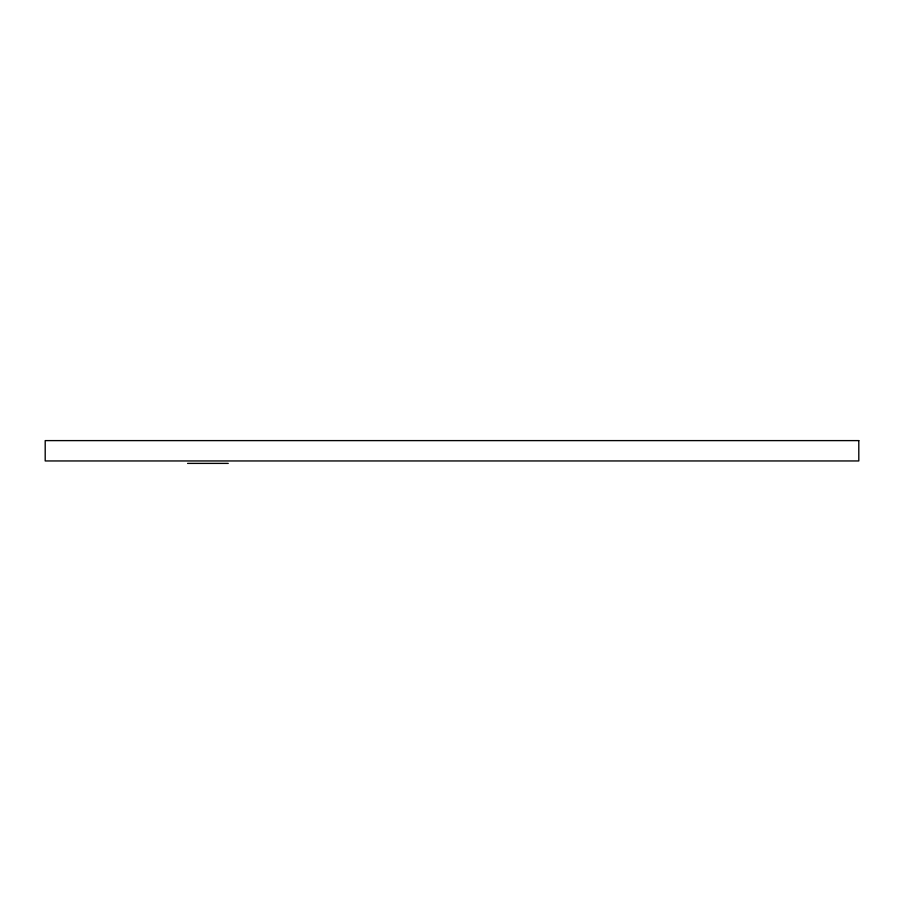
<?xml version="1.0" encoding="UTF-8"?>
<svg xmlns="http://www.w3.org/2000/svg" width="904" height="904" viewBox="0 0 904 904"><rect width="100%" height="100%" fill="white"/><g stroke="black" fill="none" stroke-linecap="round" stroke-linejoin="round"><path stroke-width="1.36" d="M187.58 463.39L228.26 463.39M858.8 440.61L45.2 440.61L45.2 460.95L858.8 460.95L858.8 440.61"/></g></svg>
